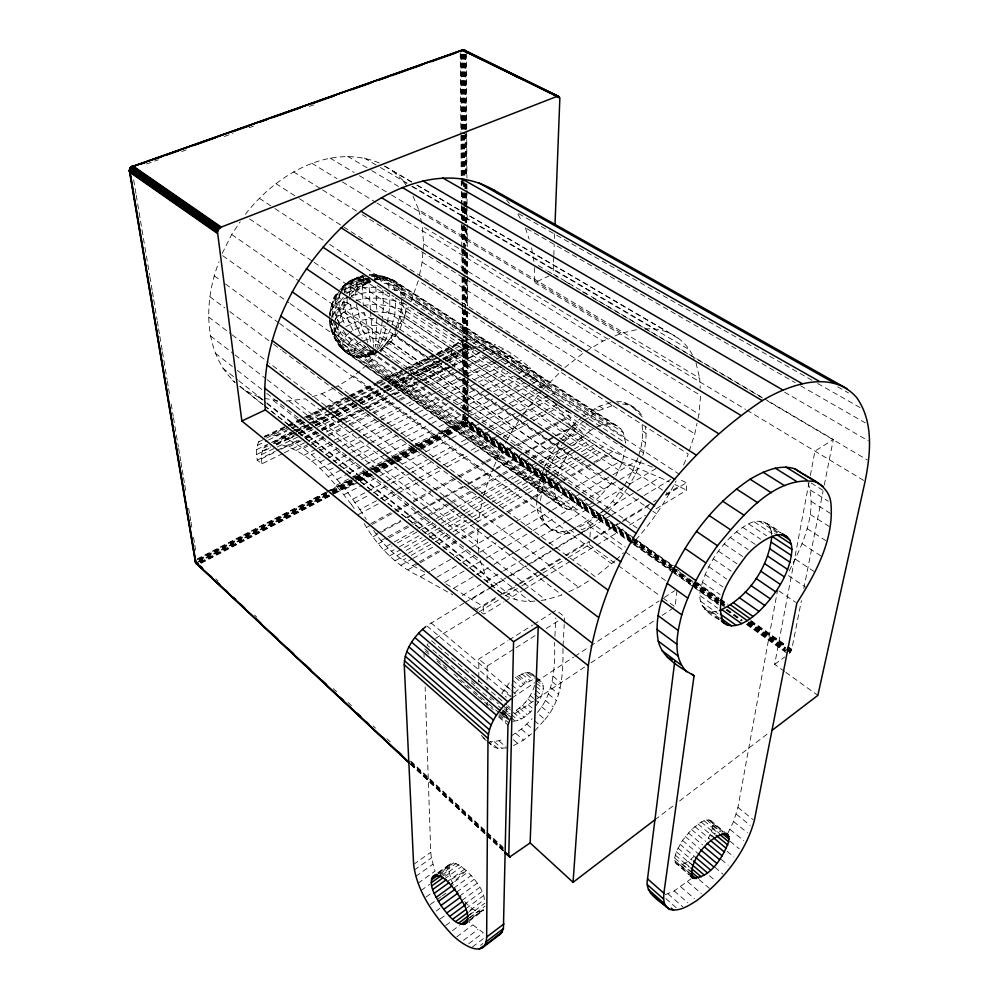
<?xml version="1.0" encoding="UTF-8"?>
<svg xmlns="http://www.w3.org/2000/svg" width="999" height="999" viewBox="0 0 999 999"><rect width="100%" height="100%" fill="white"/><g stroke="black" fill="none" stroke-linecap="round" stroke-linejoin="round"><path stroke-width="0.75" stroke-dasharray="5 3.75" d="M478.796 682.13L478.796 679.045M478.796 677.509L478.808 659.028L507.667 640.846M450 362.712C449.488 353.384 454.133 342.982 463.736 340.272L435.764 353.783M486.938 707.629L486.963 701.473M487.025 692.232L487.05 687.612M487.1 679.907L487.175 666.046L478.808 659.028M282.954 453.446L261.975 463.798L257.23 460.152C256.293 453.159 255.781 445.092 260.439 439.223M443.106 359.89L469.667 346.94C459.24 348.027 453.733 358.916 454.957 368.519L425.911 382.867M376.835 318.356L375.549 347.09M453.171 884.977C434.64 836.862 484.453 880.606 484.303 899.712L466.933 912.574M261.975 463.798C260.989 457.13 260.801 447.889 267.807 444.393M329.533 315.047L332.667 301.136L337.25 292.782C327.422 302.834 334.84 312.5 338.823 322.727L343.419 309.066L347.065 302.522L347.24 296.803L358.216 287.325L370.766 281.306C360.602 271.391 346.978 281.356 339.772 289.76C347.627 282.58 358.454 279.882 368.806 278.996M553.758 256.993L553.109 274.001L763.598 398.314M553.821 255.457L554.233 244.63M554.47 238.449L554.657 233.803M478.908 552.335L477.534 541.97L478.209 524.9M534.79 730.906L544.979 719.505L537.062 712.849C554.008 693.481 555.144 666.907 554.62 642.482M554.92 636.351L555.806 617.931M544.979 719.505C562.362 699.7 563.211 672.452 562.961 647.502M563.049 645.966L564.198 624.487M564.285 622.951L564.61 616.808L556.181 610.264L552.247 612.749M638.573 455.831C641.932 445.641 643.631 434.677 641.895 424.013M642.794 455.457C645.591 446.041 646.94 435.989 645.354 426.236M232.68 380.569L235.127 382.505C202.722 351.973 203.746 300.637 219.031 261.8M508.591 719.804C505.119 716.633 505.769 711.35 506.893 707.255M568.181 557.604L589.447 544.655L589.66 541.57L566.982 555.357M589.947 537.2L590.621 526.985L624.512 551.248M536.938 499.537L537.574 490.946L539.897 480.144L543.781 468.856M540.459 500.561L543.344 482.579L547.24 471.291M399.8 329.258L404.62 317.595L406.543 304.645M419.493 275L422.14 262.175L422.964 251.511M423.077 249.987L423.539 243.893L422.415 226.286L700.624 395.492L698.963 414.185L697.352 421.753M593.256 501.698C573.826 519.418 547.877 507.142 556.356 480.144M395.192 329.333C399.475 319.855 402.297 309.44 401.523 298.976M340.522 292.557C337.013 303.521 340.222 315.459 345.292 325.412M789.21 570.854C803.196 543.806 818.306 511.226 807.329 480.631M563.011 507.779L348.464 354.121C337.924 347.627 332.28 334.94 334.615 322.789M719.292 619.642C707.304 614.135 696.415 603.458 700.761 589.298C703.446 575.374 710.264 562.612 718.431 551.148C726.623 540.297 736.325 530.119 748.601 523.951C760.339 516.583 771.84 525.936 781.043 532.792M331.918 319.293C328.771 334.715 339.51 349.85 352.959 356.331L567.132 509.59M382.405 320.13L380.719 332.392L376.835 348.501M447.627 434.677L465.534 425.337L465.759 415.684M559.665 504.795L344.63 350.861C338.299 343.594 337.038 333.279 338.661 324.063M677.047 590.484L675.074 606.805L661.226 596.753M375.312 349.725L374.75 354.17L588.586 504.857M708.216 838.573C710.589 833.316 715.471 825.374 710.464 820.316L706.543 819.879L701.123 822.027L691.533 829.532L682.467 840.384L676.311 851.71L674.675 858.041L675.249 862.512L689.098 874.849M535.926 705.731C540.771 699.013 548.576 684.515 538.074 679.47M390.609 328.971L385.527 340.097L378.546 350.262L380.382 350.999L390.796 342.07L391.933 335.477L394.543 330.557M727.747 833.416L733.591 821.54L737.961 807.417L777.584 590.022M341.433 290.222C346.278 279.483 360.651 274.201 370.766 281.306L356.718 284.965L344.468 292.32C342.57 282.992 353.072 279.782 359.69 276.848M615.746 476.173L621.952 463.174L625.386 449.375M784.527 671.428L774.65 664.335L809.19 481.568M810.351 475.474L814.947 451.111L833.316 439.498L764.947 399.113M557.18 500.699L341.583 346.628C334.977 339.086 327.809 329.258 330.569 318.644C334.54 339.073 354.782 352.822 374.75 354.17L378.284 351.523M329.595 315.247C330.257 306.256 333.903 298.102 339.123 290.909M789.322 653.496L791.77 649.325L801.41 600.661M803.808 588.498L823.076 491.183M824.287 485.102L833.316 439.498M476.298 381.193L351.473 296.441L362 286.401L370.766 281.306L365.085 279.595L354.608 279.433C350.274 281.818 348.264 288.162 352.447 291.683L351.473 296.441L347.065 302.522L342.757 302.522L340.684 299.9L339.46 297.128L339.66 291.396L335.639 295.966L335.389 302.51L339.111 308.666L340.647 315.871L559.902 468.419L557.317 475.849M689.198 451.198L694.792 433.866L697.04 423.276M387.487 322.365L389.797 306.044L389.71 293.669C376.361 291.034 362.3 291.883 349.475 296.478C348.951 287.762 352.098 276.199 362.724 275.899L365.197 276.548M344.505 292.257L347.265 284.54L349.875 281.356L363.711 277.06L362.237 287.812L363.174 304.245M334.74 321.528L339.111 308.666L346.341 297.952M332.417 316.795L336.763 305.682L345.504 294.63M534.615 685.252C531.568 696.203 523.913 705.794 514.185 711.588M337.187 294.33C333.366 303.783 335.152 314.473 339.298 323.489C329.595 331.755 336.014 344.805 344.63 350.861M332.055 318.044L330.482 314.348L332.38 308.304L339.46 297.128M483.753 495.379L489.647 476.473L493.294 468.081M391.97 325.025L394.792 314.298L396.016 298.289M624.213 485.801L632.379 471.64L638.161 457.142M627.559 488.074L635.751 473.901L641.133 460.689M410.889 301.823L418.306 280.694L688.261 454.083L682.467 467.644M632.08 543.406L465.534 425.337L466.321 417.295M376.024 350.886L374.75 354.17C363.836 360.077 350.374 357.879 341.995 348.676M610.626 484.09L600.149 496.028L385.776 346.94L388.149 341.171L391.933 335.477L395.304 336.551L610.626 484.09L614.36 478.471M493.906 466.683L499.975 452.697L506.518 440.946M579.22 419.205L593.468 428.621L590.409 430.457L367.807 282.742L364.385 283.828L362 286.401L358.216 287.325L356.506 291.009L352.447 291.683M395.229 331.256L403.883 316.92L408.341 307.305M544.368 467.594L549.088 457.48L559.939 440.509M548.426 468.756L552.572 459.89L561.738 445.229M559.902 468.419L569.455 451.311M334.003 320.879C324.25 342.744 356.443 358.042 374.75 354.17L377.597 351.236M222.165 253.459L231.693 234.49L240.197 221.803M377.535 349.975L382.605 339.285L386.613 326.461C374.113 324.026 360.289 325.412 349.55 332.667M464.71 901.66C469.031 906.23 479.458 916.87 484.652 908.503L469.867 919.517M635.751 539.86C651.748 522.19 665.259 502.247 676.061 481.019M507.242 439.635L513.061 429.195L523.351 414.223M509.303 682.954L501.76 693.281L506.406 697.215M463.161 414.647C461.163 423.863 467.807 430.169 466.845 417.407M363.549 340.684C372.365 337.25 382.305 338.186 390.796 342.07L397.627 332.942M376.835 351.024L374.75 354.17C365.459 357.23 354.745 357.292 346.216 352.048L339.685 345.654C336.438 340.372 338.311 333.591 342.582 329.483C350.087 341.046 361.463 350.224 374.75 354.17L374.163 349.75M604.557 509.74L612.624 501.348L623.388 487.05M607.879 512.062L615.946 503.658L626.735 489.323M524.213 412.974L541.97 390.671M372.09 275.774L372.777 274.762L377.809 275.237L379.295 276.673L381.693 282.792L393.531 285.264L402.31 288.286L623.301 432.604L625.674 443.081L406.069 298.614L400.449 292.045L396.203 283.316L393.069 280.282L381.968 275.899L376.161 274.987L374.4 275.924L369.742 275.836M560.789 439.348L571.815 426.298L580.844 418.007M562.587 444.068L575.349 428.646L583.241 421.378M388.149 341.171L380.382 350.999L384.203 353.683M334.965 319.705C340.272 312.774 348.726 309.253 356.868 306.905L356.543 304.333M333.079 317.245L332.467 314.81L335.452 311.188L339.423 307.867L349.862 302.447L354.57 322.053L362.2 338.361M542.932 389.523L563.299 368.968M428.047 643.743L427.023 644.967L431.705 648.975M245.429 214.323C275.537 175.1 329.558 142.445 379.383 162.999M514.622 693.069L523.701 684.253L532.979 679.62L524.8 672.876L515.521 677.459L523.701 684.253M590.409 430.457L578.371 440.422L572.814 446.715L477.584 382.055M463.611 414.448C461.55 423.239 467.807 430.557 467.345 417.557M512.687 721.266C521.091 721.016 527.897 714.909 533.291 709.04L525.274 702.297M333.978 387.987C350.037 379.807 364.423 368.331 376.523 354.995M511.138 736.063L521.366 729.083L532.18 718.731M379.458 350.637L383.966 346.266L385.776 346.94M338.012 386.064L595.329 576.748L615.009 560.839M616.071 559.84L623.501 552.822M362.724 275.899L360.552 276.423C354.408 281.968 355.794 291.521 355.956 299.001M513.686 745.541L523.551 740.097L531.456 733.865M665.247 894.717L674.225 890.921L691.133 878.733M348.589 333.491C343.693 336.95 340.796 343.918 344.193 349.388C353.134 355.282 364.435 356.393 374.75 354.17L373.027 349.887M694.355 856.28C689.485 860.127 683.066 866.757 676.335 863.885M342.158 291.671C335.714 297.165 329.245 305.444 330.482 314.348M606.818 512.974L590.734 525.274L582.092 529.72L578.783 527.335L587.424 522.914L602.447 511.55M600.149 496.028L594.43 500.899L403.321 367.07M339.298 323.489L347.34 317.707L364.173 312.3L371.291 344.805M339.473 296.316L332.667 303.034L332.467 314.81M346.616 293.706L357.28 286.189L370.766 281.306C360.639 278.671 347.839 279.695 341.059 288.599C349.151 281.618 360.427 279.745 370.766 281.306L356.556 283.716L344.168 289.935M464.11 414.298C462.025 422.664 467.757 430.944 467.794 417.744M341.646 289.86C349.662 283.142 360.514 280.831 370.766 281.306M654.919 819.792L674.675 804.707M679.62 800.936L769.742 732.117M480.457 945.354L482.892 943.506M472.427 946.952L484.54 937.774M468.756 943.718L483.254 932.754L469.118 921.99M463.511 940.309L477.984 929.432M456.83 936.825L472.477 925.111M469.018 918.044L485.077 906.105M452.447 930.656L459.652 925.286M469.605 917.856L478.171 911.488M469.405 919.992L480.419 911.787M468.968 921.278L483.716 910.276M469.118 911.575L472.777 908.865M467.632 916.008L484.952 903.146M469.493 915.034L475.599 910.501M465.734 908.765L483.129 895.916M445.679 925.536L450.487 921.977M464.048 904.682L481.468 891.857M514.785 713.611L535.414 699.787M461.925 900.461L479.37 887.661M440.259 918.918L446.266 914.497M459.44 896.215L476.898 883.453M583.154 416.321L599.338 406.218L611.001 402.622M584.378 420.342L598.289 410.814L614.535 404.895M456.655 892.095L474.125 879.37M436.301 910.976L439.91 908.341M774.65 664.335L784.69 657.005M512.087 697.914L534.627 682.779M430.332 904.495L436.351 900.124M437.562 899.25L441.171 896.627M442.382 895.753L445.991 893.131M453.658 888.198L471.141 875.511M426.049 897.015L432.08 892.669M464.897 868.98L447.427 881.568L466.458 870.429L450.549 884.652L468.032 872.015M444.355 879.02L461.813 866.483M442.382 874.762L448.526 870.366M421.141 890.446L429.607 884.377M441.446 877.097L458.891 864.597M445.292 876.185L448.976 873.551M437.899 872.764L450.262 863.948M438.199 872.789L451.823 863.061M438.074 873.426L449.188 865.496M436.438 875.286L453.821 862.874M439.985 873.813L448.601 867.656M438.786 875.848L456.193 863.386M418.094 883.216L435.077 871.116L431.381 857.966L430.769 852.322L425.149 686.962M415.796 876.348L432.829 864.285M414.285 870.017L431.381 857.966M413.611 864.372L430.769 852.322M463.911 603.146L426.735 625.799L510.901 696.902M536.713 698.925L585.851 666.208M591.021 662.762L655.681 619.717M662.137 615.421L673.776 607.667M535.914 681.93L573.513 657.205M574.812 656.355L589.073 646.977M590.372 646.116L659.078 600.936M664.273 597.527L674.637 590.696M329.82 322.577C333.691 342.869 355.194 354.945 374.75 354.17L365.347 346.778C360.901 348.464 359.19 354.483 363.399 357.442L577.16 509.577M487.175 666.046L514.747 648.526M516.058 647.689L538.361 633.503M546.241 628.496L558.054 620.978M360.901 341.908C354.445 344.318 351.735 353.171 357.992 357.442L571.903 510.189M508.978 640.022L532.579 625.149M533.891 624.313L550.936 613.573M568.856 591.783L578.571 587.237L590.172 579.982M345.879 326.661L359.74 320.379L373.926 318.444M473.901 607.654L483.953 614.073L503.821 601.935M505.144 601.123L522.352 590.596M523.676 589.785L542.22 578.458M543.543 577.647L595.179 546.066M596.515 545.254L624.313 528.259M629.62 525.012L645.504 515.297M656.093 508.828L686.55 490.209L686.438 482.754L678.633 478.958M435.539 638.386L477.884 612.599M479.208 611.8L503.034 597.29M505.669 595.679L520.304 586.763M521.628 585.963L541.583 573.813M542.907 573.001L566.845 558.416M586.201 351.186L602.897 341.071L609.577 338.249M476.535 609.278L499.163 595.529M500.487 594.73L517.794 584.215M519.13 583.404L539.098 571.278M540.434 570.479L560.402 558.354M565.721 555.119L588.361 541.371M593.681 538.136L617.644 523.588M622.976 520.354L652.26 502.572M653.596 501.76L656.256 500.149M665.571 494.493L678.883 486.401L686.55 490.209M445.979 583.828L483.066 606.343L497.652 597.477M502.959 594.255L518.968 584.527M520.292 583.716L536.301 574M541.633 570.754L561.65 558.591M593.593 539.185L621.166 522.427M622.477 521.628L648.738 505.669M665.809 495.292L686.438 482.754M464.647 415.746C462.974 429.995 470.454 425.287 468.169 413.311M348.064 297.103C340.647 300.1 333.179 304.907 330.107 312.637L330.332 315.634M465.222 602.347L487.574 588.923M488.886 588.136L506.043 577.822M507.367 577.022L525.861 565.909M527.185 565.109L550.973 550.811M552.297 550.024L578.721 534.14M580.044 533.341L590.621 526.985M471.74 599.125L490.434 587.887M491.77 587.075L505.132 579.045M510.464 575.836L526.498 566.196M531.843 562.986L554.545 549.338M555.881 548.538L582.592 532.467M583.916 531.668L610.626 515.609M611.962 514.81L642.682 496.328M644.018 495.529L673.401 477.859M340.871 291.296C350.237 285.127 361.613 282.617 372.727 282.455M462.162 595.516L480.856 584.353M486.201 581.156L502.222 571.59M503.558 570.791L523.588 558.828M524.925 558.029L547.627 544.48M548.963 543.681L575.674 527.734M577.01 526.935L605.057 510.189M606.393 509.39L635.764 491.845M637.1 491.046L659.802 477.497L669.342 481.955M453.733 588.211L475.174 575.536M476.511 574.75L492.582 565.234M493.918 564.435L514.023 552.559M515.359 551.76L539.472 537.499M540.809 536.7L566.258 521.64M567.607 520.854L595.729 504.208M597.077 503.421L622.527 488.361M629.22 484.39L656.018 468.543C623.151 455.007 583.279 446.016 566.133 411.001M444.655 582.392L467.407 569.043M468.743 568.256L484.802 558.841M486.151 558.054L506.218 546.278M507.554 545.491L531.643 531.368M532.979 530.581L555.731 517.232M561.088 514.098L587.849 498.389M589.185 497.614L618.631 480.332M619.967 479.557L638.698 468.556L659.802 477.497M436.963 577.21L461.138 563.136M462.475 562.35L478.596 552.971M479.932 552.185L496.053 542.794M501.423 539.672L524.25 526.373M525.586 525.599L551.111 510.739M552.447 509.952L580.644 493.531M581.992 492.757L611.538 475.549M612.874 474.762L637.05 460.689M364.173 523.526C377.385 546.266 396.228 565.784 420.404 576.798L429.857 571.341M431.206 570.566L452.809 558.079M454.158 557.292L470.367 547.939M471.715 547.152L491.958 535.452M493.319 534.665L540.571 507.367M545.966 504.245L570.267 490.197M575.674 487.075L604.02 470.691M605.369 469.905L620.217 461.326L638.698 468.556M373.651 530.382C383.154 545.454 396.79 557.567 412.649 565.634L418.069 562.549M419.418 561.775L438.361 550.961M443.768 547.864L455.944 540.921M461.351 537.824L477.584 528.558M483.004 525.462L501.935 514.647M507.355 511.563L531.705 497.652M533.054 496.878L561.463 480.656M562.812 479.882L592.569 462.887M593.93 462.125L612.862 451.298M407.954 569.792L418.793 563.598M420.154 562.824L443.181 549.662M444.543 548.888L456.73 541.908M462.15 538.811L482.48 527.197M483.828 526.423L506.868 513.249M508.216 512.475L533.966 497.764M535.314 496.99L562.412 481.493M563.773 480.719L594.929 462.899M596.291 462.125L607.13 455.931L620.217 461.326M400.911 565.297L411.725 559.14M413.087 558.379L433.379 546.853M438.786 543.781L453.658 535.327M455.02 534.565L475.312 523.039M476.66 522.265L496.953 510.739M502.36 507.667L526.71 493.843M528.059 493.069L556.468 476.935M557.829 476.161L587.587 459.265M588.935 458.491L599.762 452.347L607.13 455.931M403.072 560.014L405.769 558.491M411.163 555.432L434.115 542.432M435.464 541.67L447.602 534.802M453.009 531.743L473.251 520.279M474.6 519.517L497.539 506.518M498.888 505.756L520.479 493.531M525.886 490.472L552.872 475.199M554.22 474.425L602.809 446.915M394.93 560.864L407.093 553.995M408.441 553.234L431.418 540.259M432.767 539.497L466.545 520.429M471.953 517.37L490.871 506.693M496.278 503.646L521.953 489.148M523.314 488.386L550.337 473.126M551.685 472.365L581.418 455.581M582.767 454.807L593.581 448.713L599.762 452.347M389.323 556.006L421.965 537.687M427.41 534.64L443.718 525.474M445.079 524.712L464.123 514.035M465.484 513.274L488.598 500.299M489.96 499.537L511.725 487.325M517.157 484.278L541.633 470.541M547.077 467.495L575.636 451.461M576.997 450.699L587.874 444.592L593.581 448.713M396.778 555.706L400.849 553.421M406.281 550.362L427.997 538.149M429.345 537.387L442.919 529.745M448.351 526.685L467.345 515.996M468.706 515.234L490.422 503.009M491.77 502.247L575.911 454.895M581.343 451.848L596.266 443.444M391.333 551.311L394.056 549.8M399.475 546.753L422.527 533.853M423.888 533.104L440.159 523.988M441.521 523.239L461.863 511.85M463.211 511.088L482.205 500.474M487.624 497.44L513.386 483.017M514.747 482.255L539.16 468.606M544.58 465.559L573.064 449.625M574.425 448.876L590.696 439.76M383.866 550.449L392.02 545.891M397.465 542.869L436.9 520.879M438.261 520.129L454.582 511.026M460.027 508.004L481.78 495.866M483.141 495.117L506.256 482.23M511.7 479.195L538.898 464.036M540.259 463.286L570.167 446.603M571.528 445.854L582.417 439.785L587.874 444.592M386.251 546.416L393.032 542.644M394.38 541.895L417.432 529.07M418.793 528.321L435.064 519.268M436.413 518.518L455.407 507.954M456.755 507.205L479.807 494.38M481.168 493.631L506.93 479.295M508.279 478.546L536.75 462.712M538.111 461.95L567.944 445.367M569.293 444.605L585.564 435.564M381.094 540.559L386.563 537.549M387.924 536.788L411.138 523.963M412.512 523.214L449.375 502.847M450.749 502.085L501.273 474.175M502.647 473.426L529.957 458.329M531.318 457.579L580.481 430.419M378.259 543.818L387.787 538.548M389.148 537.799L412.275 524.999M413.636 524.25L429.957 515.222M431.318 514.46L450.374 503.933M451.735 503.171L474.862 490.384M476.223 489.635L502.072 475.324M503.434 474.575L527.922 461.026M533.366 458.017L559.215 443.718M564.66 440.709L576.898 433.941L582.417 439.785M376.123 534.028L400.724 520.529M406.193 517.532L421.228 509.29M422.602 508.541L441.733 498.051M443.094 497.29L466.333 484.552M467.707 483.803L490.934 471.066M496.403 468.069L523.738 453.071M525.112 452.322L553.808 436.588M555.182 435.826L575.674 424.587M373.027 536.763L379.832 533.016M381.193 532.28L401.623 521.066M407.068 518.069L422.053 509.852M423.414 509.103L443.843 497.889M445.204 497.14L466.995 485.177M468.356 484.44L494.23 470.229M495.591 469.48L520.104 456.031M525.561 453.047L555.519 436.6M556.88 435.851L571.865 427.622L576.898 433.941M370.891 523.576L394.168 510.939M395.542 510.202L407.854 503.508M413.336 500.536L432.505 490.147M433.878 489.398L457.142 476.773M458.516 476.024L484.527 461.913M485.901 461.163L513.286 446.303M514.66 445.566L540.671 431.443M546.141 428.471L569.418 415.846M366.683 527.372L370.766 525.149M372.14 524.413L395.329 511.813M396.69 511.076L411.7 502.922M413.062 502.172L430.794 492.544M436.251 489.572L458.079 477.722M459.453 476.973L485.364 462.887M486.725 462.15L515.384 446.59M516.745 445.841L545.392 430.282M546.753 429.533L565.859 419.155L571.865 427.622M358.304 514.547L378.821 503.558M384.29 500.624L396.603 494.03M397.964 493.294L418.481 482.305M419.855 481.568L441.733 469.842M447.202 466.908L469.08 455.182M474.55 452.247L497.802 439.797M503.271 436.863L527.897 423.676M533.366 420.741L557.979 407.542L565.859 419.155M264.248 436.488C278.047 431.543 291.933 441.471 303.159 448.439C325.924 464.797 344.443 486.388 359.902 509.615L379.133 499.35M380.494 498.613L395.604 490.546M396.978 489.822L417.57 478.821M418.943 478.084L442.282 465.609M443.656 464.885L465.634 453.146M471.128 450.212L498.588 435.552M499.962 434.815L528.796 419.405M530.169 418.681L560.377 402.547M294.917 432.105L272.54 443.007C307.192 447.365 331.019 478.858 351.398 504.42L367.832 495.704M373.314 492.794L389.76 484.09M391.133 483.366L410.314 473.201M411.675 472.465L430.856 462.3M436.338 459.403L462.375 445.604M463.736 444.88L491.146 430.357M492.507 429.632L521.278 414.385M522.652 413.661L551.423 398.414M352.722 499.213L385.739 481.78M387.113 481.043L403.621 472.34M409.128 469.43L431.131 457.804M432.505 457.08L455.894 444.73M461.388 441.833L487.524 428.034M488.898 427.297L515.034 413.499M520.541 410.601L549.425 395.342M550.799 394.617L553.558 393.169L559.515 401.373M344.081 494.655L362.038 485.252M363.424 484.527L378.609 476.56M379.995 475.836L396.566 467.145M402.098 464.248L424.2 452.672M425.574 451.948L450.437 438.911M451.823 438.186L480.831 422.989M482.205 422.265L511.213 407.055M512.599 406.331L541.595 391.133M345.055 489.085L358.828 481.893M360.214 481.181L396.016 462.487M397.39 461.763L419.43 450.262M420.804 449.55L446.978 435.889M448.351 435.164L473.139 422.227M478.658 419.355L537.874 388.436M539.26 387.712L546.141 384.128L553.558 393.169M199.226 560.377L326.598 494.13M332.13 491.258L354.283 479.732M355.669 479.008L368.132 472.539M373.663 469.655L393.044 459.577M394.43 458.853L416.583 447.327M417.969 446.615L440.122 435.089M445.666 432.217L464.023 422.689L467.382 422.839L631.855 539.035M198.114 561.65L326.848 494.667M332.392 491.783L354.545 480.257M355.919 479.532L368.381 473.051M373.913 470.179L389.148 462.25M394.68 459.365L416.833 447.852M418.219 447.127L440.359 435.601M445.904 432.717L464.21 423.214L467.157 423.351L631.543 539.547M198.426 562.187L331.293 493.019M332.679 492.295L352.06 482.205M357.592 479.32L368.668 473.563M374.2 470.679L393.581 460.589M394.967 459.865L414.348 449.775M419.88 446.903L440.646 436.088M446.178 433.204L464.173 423.838L466.883 423.826L670.616 567.944M200.137 561.987L356.531 480.519M357.917 479.795L373.139 471.865M374.525 471.153L418.806 448.076M420.192 447.352L445.104 434.378M446.491 433.666L464.485 424.288L466.57 424.288L630.794 540.509M200.487 562.449L331.955 493.931M333.341 493.206L352.722 483.116M358.254 480.232L373.476 472.302M374.862 471.578L394.23 461.476M395.616 460.751L445.442 434.79M446.828 434.066L466.246 424.687L630.381 540.934M200.836 562.874L332.305 494.318M333.691 493.593L353.072 483.491M358.604 480.606L373.826 472.677M375.212 471.953L394.593 461.85M395.966 461.126L415.347 451.024M420.879 448.139L445.791 435.152M447.177 434.428L465.946 425.087L670.641 570.129M201.174 563.224L333.354 494.28M334.727 493.568L354.008 483.504M359.515 480.631L374.662 472.739M376.036 472.015L395.304 461.963M396.69 461.251L420.092 449.038M421.466 448.314L446.253 435.389M336.338 485.327L368.119 468.843M369.505 468.131L413.736 445.192M415.122 444.48L470.404 415.809M471.79 415.097L496.678 402.197M502.197 399.325L531.231 384.278M532.604 383.566L536.763 381.418L544.368 389.685M197.14 558.99L325.349 492.432M326.723 491.72L350.162 479.557M351.536 478.846L366.708 470.966M368.082 470.254L412.2 447.352M413.574 446.64L439.772 433.042M441.146 432.33L463.661 420.679L467.819 420.866L673.301 565.759M197.24 559.477L328.172 491.483M329.545 490.759L352.984 478.596M354.358 477.884L369.518 470.005M370.891 469.293L414.997 446.391M416.383 445.679L442.569 432.08M443.943 431.356L463.686 421.141L467.794 421.328L671.94 565.334M198.776 559.278L328.971 491.633M330.357 490.909L353.908 478.683M355.294 477.959L370.529 470.042M371.915 469.33L391.308 459.253M392.682 458.529L412.075 448.464M417.619 445.579L442.545 432.629M443.931 431.905L463.748 421.64L467.707 421.828L632.317 537.986M198.976 559.815L326.373 493.593M331.918 490.721L354.071 479.208M355.457 478.484L370.691 470.566M372.078 469.842L392.844 459.053M394.23 458.329L416.383 446.815M417.769 446.091L442.694 433.141M444.08 432.417L463.873 422.165L467.569 422.327L632.105 538.498M336.975 479.42L348.002 473.738M349.375 473.026L364.535 465.197M365.921 464.485L385.214 454.533M386.588 453.821L410.015 441.72M411.401 441.009L433.454 429.632M438.961 426.785L462.4 414.697M467.907 411.85L492.719 399.051M498.226 396.203L524.413 382.679M529.932 379.845L538.199 375.574L546.141 384.128M328.246 476.548L342.07 469.468M343.456 468.756L355.894 462.375M361.426 459.528L379.395 450.312M380.781 449.6L404.283 437.55M405.656 436.838L430.544 424.076M431.93 423.364L456.805 410.601M462.337 407.767L521.778 377.272M523.164 376.561L528.696 373.726L536.763 381.418M328.584 470.367L336.913 466.121M338.299 465.409L354.957 456.905M356.343 456.206L371.603 448.414M377.16 445.579L399.363 434.24M400.749 433.529L422.964 422.19M428.509 419.368L452.11 407.317M457.654 404.483L485.414 390.309M486.813 389.61L513.174 376.148M518.731 373.314L529.832 367.644L538.199 375.574M319.967 468.519L332.492 462.15M333.878 461.451L350.574 452.972M351.973 452.26L370.055 443.081M371.453 442.37L395.104 430.357M396.491 429.657L421.541 416.933M422.927 416.233L447.977 403.509M453.546 400.686L477.197 388.673M482.767 385.851L507.804 373.127M513.374 370.304L520.329 366.77L528.696 373.726M311.713 461.401L320.055 457.205M325.612 454.408L340.896 446.715M342.295 446.016L361.75 436.226M363.137 435.527L385.377 424.338M386.775 423.638L413.174 410.352M414.573 409.652L438.199 397.764M443.756 394.967L468.781 382.38M474.338 379.583L499.35 367.008M504.92 364.21L511.863 360.714L520.329 366.77M320.03 462.087L326.96 458.578M328.346 457.879L342.22 450.874M347.777 448.064L361.65 441.058M367.195 438.261L389.398 427.048M390.784 426.348L417.145 413.037M418.531 412.337L446.278 398.314M447.664 397.614L476.798 382.904M478.184 382.205L503.146 369.593M508.703 366.783L521.191 360.477L529.832 367.644M311.488 454.732L314.285 453.334M319.867 450.537L335.214 442.857M336.613 442.157L353.359 433.791M358.941 430.994L379.87 420.529M381.268 419.83L403.596 408.653M409.178 405.869L435.689 392.607M437.087 391.908L466.383 377.247M467.782 376.548L497.09 361.888M498.489 361.188L512.437 354.208L521.191 360.477M303.671 455.344L316.159 449.113M317.545 448.426L332.817 440.809M334.203 440.109L353.634 430.419M355.02 429.732L378.609 417.969M379.995 417.27L404.982 404.807M406.368 404.12L429.957 392.357M435.502 389.585L460.489 377.123M466.034 374.35L495.179 359.815M496.565 359.128L503.508 355.669L511.863 360.714M296.016 450.449L309.965 443.544M311.363 442.857L326.698 435.264M328.097 434.565L343.431 426.973M349.013 424.213L371.316 413.161M372.714 412.475L397.814 400.05M399.213 399.35L427.097 385.539M428.496 384.852L453.596 372.427M459.178 369.655L484.278 357.23M489.847 354.47L495.429 351.71L503.508 355.669M303.159 448.439L326.848 436.7M328.246 436.014L368.643 415.971M374.213 413.211L399.3 400.774M400.686 400.087L424.375 388.349M429.945 385.577L457.804 371.765M459.203 371.079L489.847 355.881M491.246 355.182L503.783 348.963L512.437 354.208M284.353 452.747L306.743 441.708M308.142 441.009L320.729 434.802M326.323 432.03L344.505 423.052M345.904 422.365L395.467 397.889M396.853 397.202L420.379 385.589M257.23 460.152L275.387 451.236M276.785 450.549L299.126 439.572M304.72 436.825L315.896 431.331M321.478 428.596L336.838 421.041M338.236 420.354L360.589 409.378M361.988 408.691L388.524 395.654M389.922 394.967L416.458 381.93M417.857 381.243L447.19 366.833M261.476 458.828L275.399 451.973M280.969 449.238L299.076 440.347M304.645 437.599L315.784 432.13M321.353 429.395L339.448 420.492M340.846 419.805L364.51 408.166M365.909 407.48L390.971 395.167M392.357 394.48L420.204 380.794M421.603 380.107L450.836 365.734M452.235 365.047L455.02 363.673M295.242 443.331L303.634 439.198M305.032 438.511L320.442 430.931M321.84 430.244L341.433 420.604M342.832 419.905L365.234 408.891M366.633 408.204L389.036 397.177M394.63 394.418L417.033 383.404M422.639 380.644L450.636 366.87M452.035 366.183L481.431 351.71M482.829 351.024L495.429 344.83L503.783 348.963M288.961 446.803L304.258 439.273M305.657 438.586L320.954 431.056M322.34 430.369L341.82 420.779M343.206 420.092L365.459 409.14M366.858 408.454L389.111 397.502M394.667 394.767L421.103 381.755M422.49 381.069L451.698 366.695M453.096 366.009L478.134 353.683M483.691 350.949L487.862 348.888L495.429 351.71M262.312 451.073L270.717 446.965M276.311 444.23L293.119 436.014M298.713 433.279L314.123 425.749M315.522 425.075L335.127 415.497M336.526 414.81L358.941 403.858M360.339 403.171L385.539 390.859M386.938 390.172L410.751 378.546M416.346 375.811L441.558 363.499M447.152 360.751L456.955 355.969M256.618 454.52L270.629 447.664M276.236 444.93L294.455 436.014M300.062 433.279L335.102 416.158M336.501 415.472L358.928 404.508M360.327 403.821L385.552 391.496M386.95 390.809L412.175 378.471M417.782 375.736L441.608 364.086M447.215 361.351L450.012 359.977M287.887 439.46L297.665 434.677M299.063 433.991L314.423 426.486M315.809 425.799L335.364 416.246M336.763 415.559L359.103 404.632M360.502 403.946L385.639 391.658M387.025 390.984L412.162 378.683M417.744 375.961L441.483 364.348M447.077 361.626L487.574 341.82L495.429 344.83M261.601 454.607L299.425 436.176M300.699 435.452L316.183 427.959M317.457 427.247L332.954 419.755M338.399 416.983L358.092 407.43M363.536 404.67L384.627 394.43M390.072 391.67L447.49 363.636M448.713 362.937L474.026 350.637M281.243 436.813L291.059 432.03M292.47 431.356L307.892 423.851M309.29 423.164L327.522 414.298M328.921 413.611L377.997 389.747M383.604 387.013L407.442 375.412M408.841 374.737L436.888 361.089M442.495 358.366L467.732 346.079M473.339 343.356L480.357 339.947L487.574 341.82M256.668 449.612L266.446 444.855M271.578 442.47L294.355 431.268M295.267 430.944L311.114 423.114M311.988 422.802L331.493 413.299M332.892 412.624L355.182 401.76M356.581 401.086L383.054 388.199M384.453 387.512L411.613 374.175M413.012 373.501L442.32 359.228M442.982 359.016L465.272 348.164M272.864 442.107L291.046 433.241M296.641 430.519L310.627 423.701M312.038 423.027L331.618 413.486M333.017 412.799L352.597 403.271M358.204 400.537L379.183 390.322M384.777 387.6L411.363 374.65M412.762 373.963L442.145 359.665M443.544 358.978L461.725 350.125M296.316 431.418L311.688 423.926M313.087 423.251L328.471 415.759M334.053 413.024L356.431 402.122M357.829 401.448L382.992 389.185M384.39 388.499L408.154 376.923M413.748 374.2L441.708 360.577M263.674 448.014L267.857 445.979M273.439 443.256L294.355 433.054M295.754 432.38L312.487 424.213M313.886 423.539L329.22 416.059M334.802 413.336L352.934 404.495M358.504 401.785L380.819 390.896M386.401 388.186L408.703 377.297M414.285 374.575L439.385 362.337M444.967 359.628L458.916 352.822M277.185 443.144L296.828 433.566M298.226 432.879L309.44 427.397M315.06 424.662L330.482 417.12M336.089 414.385L358.529 403.434M359.927 402.747L385.177 390.422M386.576 389.735L413.224 376.723M414.635 376.036L444.08 361.65M445.479 360.964L473.538 347.277M275.799 435.414L289.785 428.633M291.171 427.959L306.556 420.504M307.954 419.83L323.339 412.362M328.921 409.652L351.298 398.813M352.697 398.139L375.062 387.287M380.656 384.578L407.217 371.703M408.616 371.016L437.974 356.78M439.373 356.106L468.731 341.87M470.129 341.196L474.325 339.161L480.357 339.947M257.355 445.379L267.158 440.621M268.569 439.947L286.775 431.106M292.37 428.384L307.779 420.916M309.178 420.229L328.783 410.726M330.182 410.04L352.597 399.163M353.996 398.489L379.195 386.251M380.607 385.577L408.616 371.99M410.015 371.303L438.024 357.717M439.423 357.03L452.023 350.911M264.51 436.301L287.5 425.399M288.374 424.775L302.884 417.957M304.283 417.282L323.863 407.829M324.875 407.142L347.652 396.341M349.051 395.666L371.428 384.852M376.823 382.055L403.496 369.168M404.995 368.643L434.39 354.258M264.635 437.2L287.025 426.373M288.424 425.699L301.024 419.617M306.618 416.908L324.812 408.116M326.211 407.442L344.393 398.651M350 395.941L404.558 369.568M405.969 368.893L456.331 344.543M270.741 434.977L287.587 426.823M288.986 426.148L304.42 418.681M305.831 418.007L349.338 396.965M350.736 396.291L375.999 384.066M377.397 383.391L434.94 355.557M436.351 354.882L465.821 340.634M258.704 441.808L301.948 420.879M307.53 418.169L322.877 410.739M328.459 408.042L349.388 397.914M350.774 397.24L377.285 384.403M378.683 383.728L402.397 372.252M407.979 369.555L433.091 357.392M438.673 354.695L454.021 347.265M312.262 396.74L321.84 393.768L332.63 388.636M534.34 267.632L534.84 282.63L548.888 275.999M335.552 324.463C342.557 340.085 358.067 351.111 374.75 354.17L370.916 350.474L368.594 351.973L367.732 353.883L369.043 356.343L582.779 507.767M356.78 336.426C367.582 331.081 380.869 330.594 391.933 335.477M345.592 292.869L362.237 287.812L378.496 287.05M366.845 278.696L363.636 281.368L364.385 283.828M363.124 277.198C358.916 278.159 354.021 283.479 358.216 287.325M624.974 437.437L404.657 293.107L388.986 288.324C388.886 280.769 380.981 270.779 373.713 278.221L374.762 278.496C381.593 273.676 388.711 278.409 395.104 281.243L617.17 425.961L620.679 428.733L623.301 432.604M614.909 335.976L621.59 333.154L639.135 329.121M596.49 427.085C602.921 424.225 610.614 422.565 617.17 425.961M146.516 163.986L158.242 159.84M181.706 151.548L186.101 149.987M224.213 136.513L233.017 133.404M249.138 127.697L253.534 126.149M309.24 106.443L313.649 104.895M506.993 747.889L497.677 748.288L489.772 741.333L494.193 741.67L504.433 739.335M541.108 600.387L545.704 599.875L561.913 595.029L305.419 398.863L286.214 401.036M374.762 278.496L375.711 278.871C383.853 275.225 392.869 278.571 399.101 284.29L620.679 428.733M507.455 718.83L500.574 712.911L504.682 714.397L510.127 713.511M373.726 280.145L385.214 278.396L395.104 281.243M356.056 300.487C371.965 296.291 388.986 297.877 404.12 304.046M360.552 276.423L363.336 275.849M466.183 339.772L474.325 339.161M549.063 527.847C555.781 533.703 565.322 534.44 573.713 532.517L570.404 530.119C551.91 536.451 534.877 519.343 536.838 500.961M524.8 672.876L529.92 672.752L534.24 675.511M363.299 305.532C377.847 302.722 392.42 306.119 406.056 311.039L624.138 456.131M264.498 405.694L493.294 586.45C504.045 597.402 519.755 602.859 534.964 601.061M704.47 609.028L707.816 611.113L711.937 611.912L716.708 611.438M370.467 311.551L373.526 344.53L380.169 344.98L383.966 346.266M369.355 274.85L377.809 275.237M369.068 275.075L373.464 274.962L375.312 282.392M371.503 276.411L379.295 276.673L388.898 278.659L393.531 285.264L395.454 292.607M373.014 311.488L389.16 312.774L404.62 317.595L621.952 463.174M644.929 329.058C665.621 326.81 686.875 339.26 694.08 358.966M362.45 356.356L369.043 356.343M264.298 398.326L277.585 400.686M374.75 278.846L386.226 280.107L399.101 284.29L402.31 288.286L406.069 298.614M616.52 401.785C628.783 400.062 635.364 410.564 642.819 417.495C638.848 408.728 629.557 403.584 620.054 404.046L617.694 402.547M339.111 308.666L343.419 309.066L563.424 460.926M474.937 346.591L487.862 348.888M374.4 275.924L382.105 278.559L385.127 277.335L387.412 278.758L389.335 278.259L612.862 424.35M336.413 315.06L340.647 315.871M356.593 355.931L363.399 357.442M239.872 386.338L244.655 390.197L258.316 396.865L262.799 397.952M401.461 297.49L404.92 298.339M379.395 275.487L385.127 277.335L385.214 278.396L607.892 424.001M382.804 289.96L383.391 305.02L382.567 318.743L402.31 324.151L618.918 470.317M487.437 741.645L493.893 746.965L497.677 748.288M329.77 320.467L334.128 327.872L338.012 329.42L555.719 483.004M371.928 350.137L374.75 354.17L363.798 347.764L353.846 338.274C348.339 341.596 345.941 349.762 351.124 354.483L357.992 357.442M674.8 484.49L678.883 486.401M329.345 316.558C329.408 323.614 330.282 333.154 338.211 335.764L555.169 489.647M412.649 565.634L427.51 573.626M420.404 576.798L452.772 594.817M837.661 386.825L848.513 392.944M518.543 213.586L812.274 380.419M817.694 383.491L863.71 409.627M526.735 228.621L795.179 382.654M800.574 385.751L865.321 422.902M784.64 392.195L868.268 440.821M384.765 166.159L411.7 181.93M417.095 185.09L668.98 332.542M384.677 166.209L411.463 182.043M416.845 185.19L680.556 339.623M364.273 158.029L379.008 166.696M380.357 167.482L407.155 183.229M412.512 186.388L655.069 328.958M392.619 171.004L406.406 183.304M411.775 186.463L689.61 349.862M538.224 265.509L546.278 270.267M547.627 271.066L558.366 277.41M565.084 281.381L573.139 286.139M582.542 291.696L587.912 294.867M593.294 298.039L606.718 305.981M608.066 306.768L762.512 398.014M767.881 401.186L867.269 459.902M347.677 156.319L370.404 169.793M371.74 170.592L398.476 186.438M413.037 196.141L418.731 209.778L699.662 378.234L700.224 388.299M330.02 158.042L354.096 172.502M359.44 175.712L390.197 194.193M391.533 194.992L621.59 333.154M534.84 282.63L745.591 409.39M746.927 410.189L865.122 481.281M311.8 163.237L337.05 178.671M342.37 181.918L375.599 202.21M376.935 203.022L602.897 341.071M336.089 339.498L555.669 495.604M811.2 483.017L822.814 490.197M423.539 243.893L698.963 414.185M810.401 490.059L828.308 501.198M293.569 171.84L321.253 189.111M322.577 189.935L356.855 211.313M362.125 214.598L583.641 352.747L564.398 367.894L386.051 253.996M811.363 501.448L831.63 514.16M422.14 262.175L694.792 433.866M810.226 514.435L830.306 527.147M630.344 405.032L633.853 407.267M635.514 409.353L639.01 411.576M623.963 402.472L627.484 404.72M275.886 183.641L298.189 197.889M299.5 198.726L362.437 238.923M370.304 243.943L372.927 245.617M807.105 528.633L825.748 540.596M608.229 403.034L611.775 405.319M642.682 431.093L646.116 433.316M599.338 406.218L602.884 408.504M594.755 408.504L598.289 410.814M802.11 543.681L821.815 556.493M642.157 440.522L645.579 442.744M763.511 521.74L780.157 532.592M767.007 523.638L769.58 526.76L779.757 533.404M759.203 521.141L777.172 532.879M590.109 411.251L593.656 413.561M769.58 526.76L771.191 531.006L774.987 533.491M754.183 521.878L772.19 533.678M259.34 198.339L273.664 207.717M274.962 208.579L324.438 241.009M329.658 244.418L545.816 386.076M412.162 299.076L679.57 474.413M602.385 424.912L379.583 278.684L380.544 277.535L376.511 279.458L375.711 278.871M640.209 450.599L643.618 452.834M748.601 523.951L766.633 535.814M795.391 559.178L814.934 572.077M419.493 313.211L437.624 325.199M451.86 334.628L473.876 349.175M485.539 356.893L507.542 371.441M517.907 378.296L543.806 395.429M545.104 396.278L577.472 417.694M583.953 421.978L622.802 447.664M377.235 285.589L394.068 296.728M395.367 297.59L435.502 324.138M443.269 329.27L461.401 341.271M467.869 345.542L505.419 370.379M506.718 371.241L571.453 414.061M742.619 527.297L760.664 539.235M393.069 280.282L399.101 284.29M636.925 461.063L640.309 463.311M736.425 531.843L755.756 544.705M571.815 426.298L575.349 428.646M362 286.401L584.303 434.952M403.883 316.92L665.059 491.845M666.345 492.707L668.93 494.443M788.436 575.611L806.543 587.749M632.379 471.64L635.751 473.901M730.194 537.45L748.214 549.537M249.6 218.943L312.874 261.538M314.161 262.412L578.371 440.422M724.138 543.956L743.406 556.98M563.336 435.839L566.858 438.211M626.71 482.055L630.057 484.328M778.87 590.896L795.566 602.272M718.431 551.148L737.649 564.248M651.448 510.252L393.656 333.866L381.693 349.563L640.209 530.232M652.722 511.138L656.58 513.761M347.065 302.522L567.769 453.621M620.067 492.045L623.401 494.33M713.261 558.803L731.143 571.103M390.796 342.07L605.594 490.384M231.693 234.49L299.475 281.393M300.749 282.28L513.061 429.195M708.791 566.695L726.598 579.045M549.088 457.48L552.572 459.89M612.624 501.348L615.946 503.658M705.144 574.575L722.889 586.962M385.477 354.57L393.119 359.927M394.393 360.814L402.048 366.171M702.447 582.18L720.117 594.605M696.228 581.93L719.155 598.101M720.429 599L728.071 604.395M751.011 620.566L786.675 645.729M787.949 646.628L791.77 649.325M697.402 583.304L719.055 598.588M720.329 599.487L726.698 603.983M750.898 621.053L786.55 646.216M787.824 647.115L791.645 649.8M633.591 538.886L671.778 565.846M676.872 569.442L679.42 571.241M694.705 582.017L718.893 599.1M720.167 599.999L726.523 604.495M750.711 621.565L786.363 646.728M787.637 647.627L791.458 650.324M633.378 539.398L671.565 566.371M672.839 567.27L680.481 572.664M681.755 573.563L693.206 581.655M694.48 582.554L718.656 599.637M719.929 600.536L726.298 605.032M750.474 622.102L786.113 647.277M787.387 648.176L791.208 650.873M633.116 539.935L671.291 566.908M672.564 567.807L719.655 601.073M720.916 601.972L726.011 605.569M748.913 621.753L785.813 647.827M787.087 648.726L790.908 651.423M632.817 540.447L672.252 568.331M673.526 569.23L691.333 581.818M692.607 582.717L719.317 601.61M720.591 602.509L724.4 605.207M748.576 622.302L785.464 648.388M786.737 649.288L790.559 651.985M671.89 568.843L692.232 583.229M693.506 584.14L719.605 602.622M720.217 603.034L724.038 605.731M748.201 622.827L785.089 648.925M786.363 649.825L790.172 652.522M632.067 541.408L670.217 568.419M671.49 569.318L691.845 583.716M693.106 584.615L719.817 603.521M721.091 604.42L724.899 607.117M747.789 623.326L785.938 650.324M631.655 541.833L671.078 569.742M672.352 570.641L691.42 584.153M692.694 585.052L719.392 603.97M727.022 609.365L742.282 620.179M747.364 623.776L785.514 650.786M596.091 516.995L599.4 519.343M671.915 571.028L690.996 584.54M692.257 585.439L718.955 604.358M726.585 609.765L741.845 620.579M746.927 624.175L785.077 651.198M633.354 544.305L672.764 572.24M674.025 573.139L693.106 586.663M694.367 587.562L718.531 604.682M726.161 610.089L741.408 620.903M746.503 624.512L788.448 654.258M539.897 480.144L543.344 482.579M222.765 255.719L288.886 302.709M290.16 303.609L499.975 452.697M700.137 595.704L717.644 608.154M368.244 363.698L625.212 547.015M700.561 601.223L717.994 613.661M587.424 522.914L590.734 525.274M711.937 611.912L718.069 616.308M702.035 605.706L719.392 618.119M625.761 552.147L665.933 580.906M707.816 611.113L718.893 619.043M537.574 490.946L540.996 493.406M785.751 672.315L817.844 695.379M338.586 344.468L341.583 346.628M589.447 544.655L617.157 564.76M618.418 565.671L659.964 595.841M353.596 375.949L611.825 563.836M214.136 275.774L220.417 280.357M225.449 284.016L278.296 322.515M279.545 323.426L489.647 476.473M562.512 531.168L565.821 533.578M540.097 517.457L543.456 519.917L547.277 525.949L552.397 530.282M555.319 530.407L558.653 532.842M543.931 523.501L547.277 525.949M209.815 296.703L224.812 307.879M229.82 311.601L272.327 343.269M273.576 344.205L281.081 349.787M282.33 350.724L482.392 499.75L478.334 521.803L269.505 363.211M321.84 393.768L578.571 587.237M208.604 316.958L230.981 333.941M232.218 334.89L268.269 362.262M481.381 735.451L485.976 739.984M210.464 335.951L233.853 353.983M235.077 354.932L265.846 378.671M267.083 379.62L477.534 541.97M289.098 401.148L545.704 599.875M215.26 353.147L232.417 366.546M237.312 370.367L261.813 389.498M266.721 393.319L479.895 559.74L485.239 574.675L493.294 586.45M273.264 400.512L530.357 601.56M222.765 368.144L237.487 379.72M238.711 380.681L265.697 401.923M266.92 402.884L485.239 574.675M258.316 396.865L265.647 402.634M266.87 403.596L516.233 599.937M240.022 386.363L263.274 404.732M244.655 390.197L262.987 404.682M264.211 405.644L502.534 593.93M737.961 807.417L753.159 819.642M736.275 814.173L750.237 825.449M396.203 283.316L402.31 288.286M733.591 821.54L747.489 832.841M552.996 676.236L561.076 682.804M552.297 681.78L560.352 688.348M729.969 829.37L743.805 840.683M550.749 687.724L558.766 694.317M535.414 676.473L541.608 681.693M710.464 820.316L724.65 832.13M529.92 672.752L534.577 676.598M708.728 819.779L722.901 831.43M535.701 677.896L542.669 683.628M712.437 823.251L723.014 831.942M527.522 672.514L534.527 678.271M706.543 819.879L720.741 831.568M536.251 680.294L543.206 686.026M712.637 825.549L719.667 831.343M730.094 841.245L739.285 848.813M703.983 820.641L719.38 833.328M536.276 683.091L543.219 688.823M712.287 828.321L718.131 833.141M548.389 693.955L556.381 700.549M521.84 673.838L530.019 680.594M701.123 822.027L715.346 833.778M535.776 686.201L542.694 691.932M711.413 831.468L714.922 834.365M518.718 675.374L526.898 682.155M698.026 824.013L713.436 836.787M535.914 690.496L541.67 695.279M710.052 834.927L712.374 836.85M517.12 676.348L525.299 683.141M545.267 700.311L553.234 706.93M727.16 851.335L734.028 857.042M694.804 826.535L710.214 839.347M534.428 693.968L540.172 698.751M512.35 680.007L520.516 686.825M691.533 829.532L705.756 841.395M530.207 695.566L533.653 698.438M534.802 699.4L538.236 702.272M541.458 706.655L549.4 713.298M721.315 859.465L728.159 865.184M511.638 684.902L517.47 689.785M688.323 832.904L702.534 844.804M527.897 699.013L533.628 703.808M506.468 686.213L511.126 690.134M685.264 836.55L699.462 848.488M431.056 622.889L510.539 689.722M511.725 690.721L516.471 694.717M714.984 867.319L722.939 874.025M503.933 689.685L510.901 695.579M522.415 705.344L530.419 712.1M682.467 840.384L697.814 853.333M534.428 720.641L540.072 725.424M519.38 708.054L527.372 714.834M679.982 844.255L694.13 856.243M516.258 710.364L524.263 717.157M677.921 848.076L692.032 860.064M709.427 875.698L715.097 880.519M431.58 640.809L506.643 704.707M507.817 705.706L510.152 707.704M506.58 706.605L511.263 710.614M513.149 712.2L521.141 719.018M688.061 861.3L690.371 863.261M526.898 724.188L531.406 728.034M676.311 851.71L690.396 863.723M504.195 706.668L510.052 711.663M511.263 714.485L518.119 720.341M685.102 863.036L689.722 866.982M471.403 680.806L474.925 683.803M490.147 696.827L498.351 703.845M504.208 708.853L510.077 713.86M675.224 855.069L689.273 867.082M432.879 649.974L437.562 653.983M438.736 654.982L443.419 659.003M444.592 660.002L475.037 686.063M476.211 687.075L491.433 700.099M498.464 706.118L501.973 709.128M503.146 710.127L511.338 717.145M507.28 714.248L509.565 716.208M510.701 717.182L515.272 721.103M682.367 864.197L689.298 870.129M502.509 710.551L505.969 713.511M674.675 858.041L689.872 871.053M699.138 879.607L709.327 888.348M502.185 711.475L508.041 716.495M504.682 714.397L508.116 717.344M679.944 864.734L689.21 872.676M501.723 712.15L506.318 716.096M521.366 729.083L529.245 735.838M674.687 860.539L689.834 873.538M500.199 711.85L508.391 718.88M499.175 711.313L508.154 718.868M675.249 862.512L689.51 874.575M424.725 648.925L429.408 652.934M436.413 658.965L449.275 670.017M453.946 674.038L487.849 703.184M489.023 704.183L499.537 713.224M500.711 714.235L506.555 719.255M425.462 651.236L428.971 654.245M437.137 661.288L447.652 670.329M458.166 679.382L468.681 688.423M473.351 692.444L476.86 695.466M478.022 696.465L489.71 706.518M490.871 707.529L493.206 709.54M499.05 714.56L508.391 722.602M498.738 715.833L505.744 721.865M498.626 716.995L507.967 725.049M515.684 733.303L523.551 740.097M687.662 881.742L701.248 893.468M513.374 739.685L517.869 743.581M680.819 886.85L694.405 898.65M674.225 890.921L687.836 902.809M499.125 740.996L505.869 746.902M668.056 893.855L682.816 906.83M494.193 741.67L502.072 748.601M487.1 740.983L493.893 746.965M665.858 898.588L676.111 907.616M482.892 737.649L486.301 740.646M531.918 673.601L534.54 676.947M346.216 352.048L348.464 354.121M215.772 578.858L218.044 580.993M254.545 615.097L256.83 617.22M333.241 688.623L336.663 691.82M348.064 702.472L351.486 705.669M373.164 725.923L375.437 728.046M386.85 738.711L390.272 741.907M410.801 761.088L486.076 831.418M487.212 832.479L503.184 847.402M410.614 761.762L485.614 831.867M486.75 832.929L503.796 848.863M411.213 763.074L486.201 833.216M487.337 834.277L503.246 849.15M410.689 763.236L485.689 833.416M486.825 834.477L502.734 849.362M410.939 764.048L486.026 834.327M487.162 835.389L503.384 850.524M410.914 764.36L486.063 834.752M487.05 835.651L503.121 850.723M410.539 764.247L486.188 835.102M486.688 835.564L503.746 851.523M398.688 287.275L404.657 293.107M351.124 354.483L352.959 356.331M367.907 278.371L369.805 280.332M363.574 344.83L365.347 346.778M506.543 200.037L509.453 203.521M367.145 345.941L370.916 350.474M553.883 401.835L557.979 407.542M489.335 742.457L490.834 744.642M351.398 504.42L354.857 509.478M403.721 181.718L407.704 187.662M359.902 509.615L366.321 519.418M334.59 333.916L339.423 341.546M401.698 303.459L406.056 311.039M517.944 214.186L521.665 221.016M334.128 327.872L338.211 335.764M353.084 330.457C347.814 320.791 344.106 310.052 343.856 298.963M367.807 342.495L361.713 327.123L356.868 306.905M401.161 309.79L404.62 317.595M335.289 322.839L338.012 329.42M525.387 227.847L529.158 239.111M543.456 519.917L541.083 512.35L540.521 506.393M399.875 316.321L402.31 324.151M695.991 362.874L699.662 378.234M418.731 209.778L421.753 223.289M400.449 292.045L401.211 296.129M397.864 322.889L398.913 328.996M531.58 247.814L534.19 263.137M133.654 179.907L135.964 193.719M136.226 195.255L144.705 245.904M144.967 247.44L149.588 275.062M149.85 276.598L152.16 290.409M152.41 291.945L153.446 298.089M153.696 299.625L157.043 319.568M157.293 321.104L158.329 327.247M158.579 328.783L159.615 334.915M159.865 336.451L162.188 350.262M162.437 351.798L167.07 379.42M167.32 380.956L168.344 387.1M168.606 388.636L169.63 394.767M171.179 403.983L173.227 416.258M173.489 417.794L178.371 446.953M178.634 448.489L179.658 454.632M179.92 456.156L180.682 460.764M180.944 462.3L181.968 468.444M182.23 469.98L183.254 476.111M183.516 477.647L184.54 483.791M184.803 485.327L185.826 491.458M188.649 508.341L189.685 514.485M189.935 516.021L190.709 520.616M190.971 522.152L191.995 528.296M193.531 537.499L194.568 543.643M194.817 545.179L195.854 551.311M373.526 344.53L373.838 347.14M465.534 425.337L465.197 415.696M771.191 531.006L771.653 534.927M483.066 606.343L483.953 614.073M342.757 302.522L343.419 309.066M375.799 286.875L376.835 311.388M370.367 310.202L368.818 280.182M423.988 652.634L424.138 657.317M395.229 332.217L395.304 336.551M462.699 54.196L463.249 133.666M463.261 135.215L463.573 180.407M463.586 181.968L463.611 186.638M463.661 192.869L463.748 205.332M463.761 206.893L463.873 224.038M463.886 225.599L464.011 244.293M464.06 250.524L464.235 275.449M464.235 277.01L464.423 303.509M464.473 309.74L464.66 337.787M464.71 344.018L464.947 378.296M464.947 379.857L465.184 414.135M462.038 54.233L462.612 133.704M462.624 135.265L462.999 186.688M463.037 192.919L463.099 200.712M463.136 206.943L463.261 224.088M463.274 225.637L463.436 247.452M463.449 249.013L463.636 275.499M463.648 277.06L463.836 303.559M463.886 309.79L464.085 337.837M464.135 344.068L464.373 376.785M464.373 378.346L464.635 414.185M461.401 54.321L462 133.791M462.013 135.352L462.4 186.776M462.437 193.007L462.5 200.799M462.549 207.03L462.674 224.176M462.687 225.737L462.812 242.882M462.862 249.113L463.024 270.929M463.074 277.16L463.274 303.646M463.324 309.89L463.536 337.937M463.573 344.168L463.823 376.898M463.836 378.446L464.098 412.737M460.801 54.446L461.426 133.928M461.438 135.489L461.775 179.121M461.788 180.682L461.825 185.352M461.875 191.583L461.975 204.058M461.975 205.619L462.125 224.313M462.137 225.874L462.275 243.019M462.325 249.25L462.487 271.066M462.537 277.297L462.774 306.918M462.787 308.466L462.999 336.526M463.049 342.757L463.311 377.048M463.324 378.596L463.598 412.887M460.252 53.047L460.901 134.103M460.914 135.652L461.263 179.296M461.276 180.856L461.313 185.527M461.363 191.771L461.463 204.233M461.476 205.794L461.613 222.939M461.625 224.5L461.8 246.316M461.813 247.877L462 271.253M462.05 277.485L462.287 307.105M462.3 308.666L462.512 335.152M462.562 341.396L462.812 372.565M462.862 378.796L463.111 408.416M466.271 53.259L466.67 129.633M466.683 131.194L466.92 177.959M466.958 184.191L466.983 188.861M466.995 190.422L467.07 204.458M467.07 206.006L467.157 223.152M467.17 224.713L467.282 246.541M467.32 252.772L467.432 274.588M467.445 276.149L467.594 305.769M467.632 312L467.782 340.06M467.819 346.291L467.969 375.899M467.982 377.46L468.156 411.75M465.796 54.62L466.233 132.542M466.233 134.103L466.483 177.747M466.508 183.978L466.558 191.771M466.558 193.331L466.645 207.355M466.645 208.916L466.72 222.939M466.758 229.171L466.858 246.316M466.883 252.547L466.995 272.814M467.033 279.046L467.182 305.544M467.22 311.775L467.37 339.822M467.407 346.054L467.582 378.783M467.594 380.344L467.769 411.513M465.259 54.458L465.709 132.38M465.721 133.928L465.971 177.572M466.009 183.804L466.046 191.596M466.058 193.157L466.133 207.18M466.146 208.729L466.221 222.765M466.258 228.996L466.358 246.129M466.396 252.372L466.521 274.188M466.558 280.419L466.695 305.357M466.733 311.588L466.92 342.757M466.92 344.305L467.12 378.596M467.132 380.157L467.307 411.326M464.66 54.333L465.134 132.243M465.147 133.804L465.409 177.435M465.447 183.666L465.484 191.458M465.497 193.019L465.584 207.043M465.596 208.591L465.696 225.737M465.709 227.297L465.821 245.991M465.859 252.223L465.984 274.038M466.021 280.282L466.171 305.207M466.208 311.438L466.396 342.607M466.408 344.168L466.595 375.324M466.633 381.568L466.808 411.163M464.023 54.246L464.523 133.704M464.535 135.265L464.81 177.335M464.847 183.566L464.897 191.358M464.897 192.919L464.997 206.943M464.997 208.504L465.109 225.637M465.122 227.198L465.259 249.013M465.272 250.574L465.434 277.06M465.447 278.621L465.634 308.229M465.646 309.79L465.846 342.507M465.859 344.068L466.058 375.224M466.096 381.456L466.283 411.064M463.361 54.196L463.898 133.666M463.898 135.215L464.198 180.407M464.21 181.968L464.248 186.638M464.285 192.869L464.36 205.332M464.373 206.893L464.485 224.038M464.498 225.599L464.66 248.963M464.66 250.524L464.835 277.01M464.847 278.571L465.047 308.179M465.059 309.74L465.247 337.787M465.284 344.018L465.509 378.296M465.522 379.857L465.746 414.135"/><path stroke-width="1.5" d="M425.686 626.673C414.298 635.988 404.495 649.5 404.258 664.722L413.611 864.372C416.895 890.496 432.567 913.486 450.037 932.442C457.679 941.67 485.626 961.937 486.65 937.037L487.999 738.398C489.185 722.614 499.45 708.94 511.013 698.85M467.569 922.352C456.668 929.195 446.915 912.736 440.896 905.531C436.451 897.139 425.299 882.417 435.427 874.537M482.455 947.789L499.587 934.727L501.935 932.229L503.421 928.595L507.967 725.049L510.377 718.506M513.573 641.695L508.778 855.619L509.79 856.93L530.132 842.919L538.274 626.086L513.573 641.695L241.845 420.991L217.482 231.905L218.781 228.983L221.266 227.085L557.704 96.141L559.29 97.04L559.815 99.288L555.007 224.525M217.445 233.416L130.132 172.477C128.022 170.367 130.619 165.459 133.679 166.483L221.266 227.085M666.47 907.167L664.472 903.72L663.598 899.038L663.885 893.231L694.055 675.774C680.007 667.17 662.462 658.403 658.241 641.083C654.632 621.44 660.351 601.66 667.207 583.366C684.765 542.157 712.587 504.308 750.087 479.22C763.398 471.428 779.332 463.848 794.967 468.868C808.179 478.396 828.795 483.778 830.868 502.784C834.377 539.21 815.783 573.401 796.84 603.146L754.332 820.579C745.516 852.921 722.939 880.481 696.678 900.623C688.736 905.643 679.357 912.062 669.517 909.315C660.277 901.123 644.243 893.693 647.539 878.833L674.775 661.238M132.043 166.421L130.469 167.67L129.445 171.129L195.417 562.062C196.666 565.471 201.211 565.097 202.76 568.681M719.355 610.576C747.989 597.852 768.668 567.12 771.802 536.226L791.97 549.475C790.246 573.526 775.674 594.855 759.028 611.45C749.587 620.004 733.741 632.355 721.765 621.415M530.132 842.919L573.064 882.317L588.311 665.721C603.433 558.566 673.064 460.039 762.274 400.636C789.572 384.465 831.867 369.155 856.655 397.54C873.863 421.84 870.591 453.683 865.122 481.281L817.844 695.379L772.202 730.232M686.763 671.84C671.927 656.743 677.085 633.166 681.768 614.86C689.522 589.934 702.285 566.87 717.469 545.716C740.783 517.657 774.662 474.6 815.946 481.793M588.311 665.721L265.384 409.877C259.465 341.483 293.107 274.7 341.221 227.822C380.057 190.909 442.07 160.477 493.568 189.847L846.865 388.586M462.737 50.562L462.837 49.95L133.379 166.371M728.658 841.82L728.883 836.775L726.972 833.89C710.726 833.553 687.262 862.162 692.582 877.846C710.127 878.833 723.226 856.505 728.658 841.82L719.305 834.103M129.433 171.491C128.621 168.893 136.813 162.637 131.144 168.132L129.783 172.178M408.666 761.912L195.916 562.787L195.379 560.826L196.416 562.587M131.793 167.345L132.305 166.296L133.679 166.483L130.607 168.406L131.231 166.933M460.889 51.698L461.363 50.287L462.987 50.312L556.693 96.329M462.2 50.599L462.887 49.962M558.978 96.666L463.998 50.15C461.351 49.938 465.846 49.938 465.896 51.523L470.092 53.584M130.132 172.477L130.857 168.868L133.679 166.483L131.831 166.571L131.543 167.382L219.33 228.371M465.634 51.074C458.304 49.75 463.199 49.188 465.896 51.523M461.838 50.35L463.586 50.075L465.484 51.349M130.17 168.719L129.545 171.84M461.363 50.287L463.711 50.287M465.109 924.187C472.577 914.41 461.7 900.923 456.655 892.095C450.849 885.526 443.094 872.951 432.954 876.298M573.064 882.317L654.919 819.792M486.151 941.732L503.421 928.595M479.37 949.025L483.029 946.24M485.477 944.38L487.912 942.532M484.727 945.341L501.935 932.229M486.65 937.037L503.983 923.875M461.051 924.225L468.394 918.768M463.274 924.562L468.181 920.916M455.706 921.515L467.894 912.474M458.504 923.201L468.269 915.946M452.747 919.217L466.146 909.315M449.7 916.383L465.522 904.719M446.653 913.098L462.475 901.473M443.681 909.44L460.726 896.977M440.896 905.531L457.942 893.094M438.336 901.46L455.394 889.06M436.088 897.352L451.96 885.863M434.228 893.306L448.888 882.729M432.779 889.447L446.253 879.757M431.331 882.679L441.158 875.648M431.805 885.876L442.844 877.946M431.905 877.834L436.838 874.3M431.356 879.982L437.512 875.574M130.582 169.043L129.558 170.429L130.07 171.753L217.407 232.68M131.606 166.621L129.758 168.756L130.107 171.016L217.482 231.905M132.542 166.333L132.392 167.17L219.93 227.847M461.688 50.2L464.473 50.237L558.591 96.379M132.717 166.234L130.057 168.182L129.82 170.404L196.041 563.224L409.403 763.186M131.231 167.57L129.645 169.093L129.57 170.767L195.617 562.449M241.845 420.991L265.384 409.877M497.49 935.588L499.587 934.727M131.631 166.721L132.917 166.159M131.905 166.895L129.945 168.769L130.257 170.28L217.657 231.144M462.987 50.312L464.31 50.2M132.08 166.533L462.137 50.087M140.597 164.236L145.005 162.675M153.809 159.578L161.151 156.98M165.547 155.432L178.759 150.774M193.431 145.592L215.447 137.825M233.054 131.606L249.201 125.911M259.478 122.29L266.808 119.693M272.69 117.62L300.574 107.792M312.312 103.646L334.328 95.879M351.935 89.66L371.016 82.929M378.346 80.345L388.623 76.711M391.558 75.674L422.377 64.798M431.181 61.701L456.131 52.897M131.668 166.721L133.679 166.483L130.969 167.233L131.294 168.232L218.781 228.983M462.737 50.1L132.929 166.508L220.579 227.41M462.038 50.125L559.29 97.04M198.576 564.123L196.066 563.286L195.292 561.251M198.214 564.423C195.417 563.386 194.43 559.315 197.34 563.523M463.898 51.011L464.997 51.199M463.686 50.037L464.96 50.562M464.26 50.15L465.297 50.699M197.352 563.761L195.305 561.663M477.085 57.018L484.065 60.452M491.058 63.874L523.201 79.658M525.998 81.031L528.796 82.405M539.972 87.9L551.148 93.382M553.946 94.755L559.54 97.502M514.997 76.074L517.794 77.447M555.519 95.979L559.715 98.039M791.97 549.475C789.784 517.719 753.408 545.192 744.692 557.842C731.718 575.412 712.237 600.961 724.238 623.176M667.344 657.18L672.29 659.877M478.421 182.605L834.402 383.092M461.376 178.559L819.442 381.393M442.732 177.947L802.197 383.678M422.902 180.906L783.004 390.097M402.322 187.5L762.274 400.636M381.481 197.652L740.496 415.172M802.16 473.476L822.976 486.301M785.913 467.057L807.005 480.094M197.39 563.274L197.265 564.335M775.199 468.156L796.403 481.331M360.939 211.189L718.231 433.429M763.149 472.227L784.402 485.564M750.087 479.22L771.365 492.732M794.967 468.868L800.961 472.702M341.221 227.822L696.078 454.995M736.425 488.961L757.692 502.672M782.317 533.628L787.424 536.95M781.031 534.228L789.922 540.034M776.26 534.315L791.458 544.255M722.627 501.186L743.843 515.084M771.403 542.282L791.483 555.519M322.877 247.153L674.675 479.32M770.029 548.975L790.022 562.237M709.14 515.509L730.281 529.595M767.719 556.131L787.624 569.418M764.547 563.561L784.365 576.885M760.601 571.053L780.344 584.427M696.453 531.443L717.469 545.716M306.393 268.681L654.632 505.744M755.981 578.409L775.674 591.845M750.836 585.439L770.466 598.938M684.989 548.451L705.856 562.899M745.279 591.957L764.872 605.531M218.319 229.658L130.444 168.431L133.679 166.483L129.982 168.431L217.944 230.382M739.46 597.789L759.028 611.45M292.22 291.833L636.488 533.516M733.541 602.784L753.096 616.52M675.137 565.958L695.828 580.544M730.581 604.919L750.137 618.706M727.672 606.793L747.227 620.616M722.002 609.715L741.583 623.613M650.349 892.894L669.517 909.315M720.391 614.06L736.313 625.411M720.529 618.056L731.58 625.961M721.353 620.804L727.509 625.212M667.207 583.366L687.712 598.064M280.719 315.996L620.766 561.85M661.45 600.087L681.768 614.86M658.016 615.571L678.134 630.406M272.178 340.497L607.854 589.972M656.955 629.37L676.872 644.205M658.241 641.083L677.971 655.893M661.763 650.424L681.33 665.172M691.645 673.963L694.055 675.774M266.745 364.71L598.051 617.095M264.485 388.024L591.52 642.544M493.568 189.847L498.289 193.556M725.836 833.104L728.184 835.027M724.188 832.916L728.883 836.775M722.002 833.266L729.033 839.06M716.083 835.326L727.747 844.979M713.536 837.811L726.335 848.438M710.539 840.509L724.475 852.097M707.142 843.293L722.215 855.868M704.57 847.04L719.617 859.652M700.561 849.712L716.745 863.323M698.676 854.12L713.686 866.795M695.516 857.254L710.514 869.967M422.527 629.283L507.779 701.66M693.493 860.976L707.329 872.751M691.52 864.247L704.22 875.062M418.544 633.229L503.671 705.881M690.871 867.969L701.261 876.847M690.459 871.128L698.551 878.059M414.885 637.562L499.862 710.451M690.359 873.663L696.153 878.633M690.671 875.574L694.143 878.558M690.259 875.848L692.582 877.846M411.663 642.145L496.453 715.247M408.928 646.865L493.531 720.167M406.78 651.598L491.171 725.062M405.269 656.231L489.448 729.819M404.42 660.651L488.374 734.29M404.258 664.722L487.999 738.398M647.539 878.833L663.885 893.231M647.327 884.677L663.598 899.038M671.241 908.116L673.526 910.139M648.276 889.385L664.472 903.72M209.578 575.062L211.85 577.185M216.396 581.443L219.805 584.627M225.487 589.947L227.76 592.07M233.429 597.39L235.702 599.512M240.247 603.758L244.792 608.016M256.156 618.643L260.702 622.901M272.065 633.528L277.747 638.848M287.974 648.413L293.656 653.733M305.02 664.36L310.701 669.68M322.065 680.319L326.611 684.565M340.247 697.327L343.656 700.511M357.292 713.274L360.701 716.458M366.383 721.778L368.656 723.9M382.28 736.663L384.553 738.785M398.189 751.548L401.598 754.732M505.357 852.422L510.202 856.905M408.728 762.349L196.041 563.224L195.717 561.738L196.441 561.45M505.394 852.859L509.79 856.93M504.595 852.409L509.428 856.842M463.961 50.125L464.56 51.586M196.865 564.173L196.353 562.924M196.516 563.923L195.542 562.512"/></g></svg>
